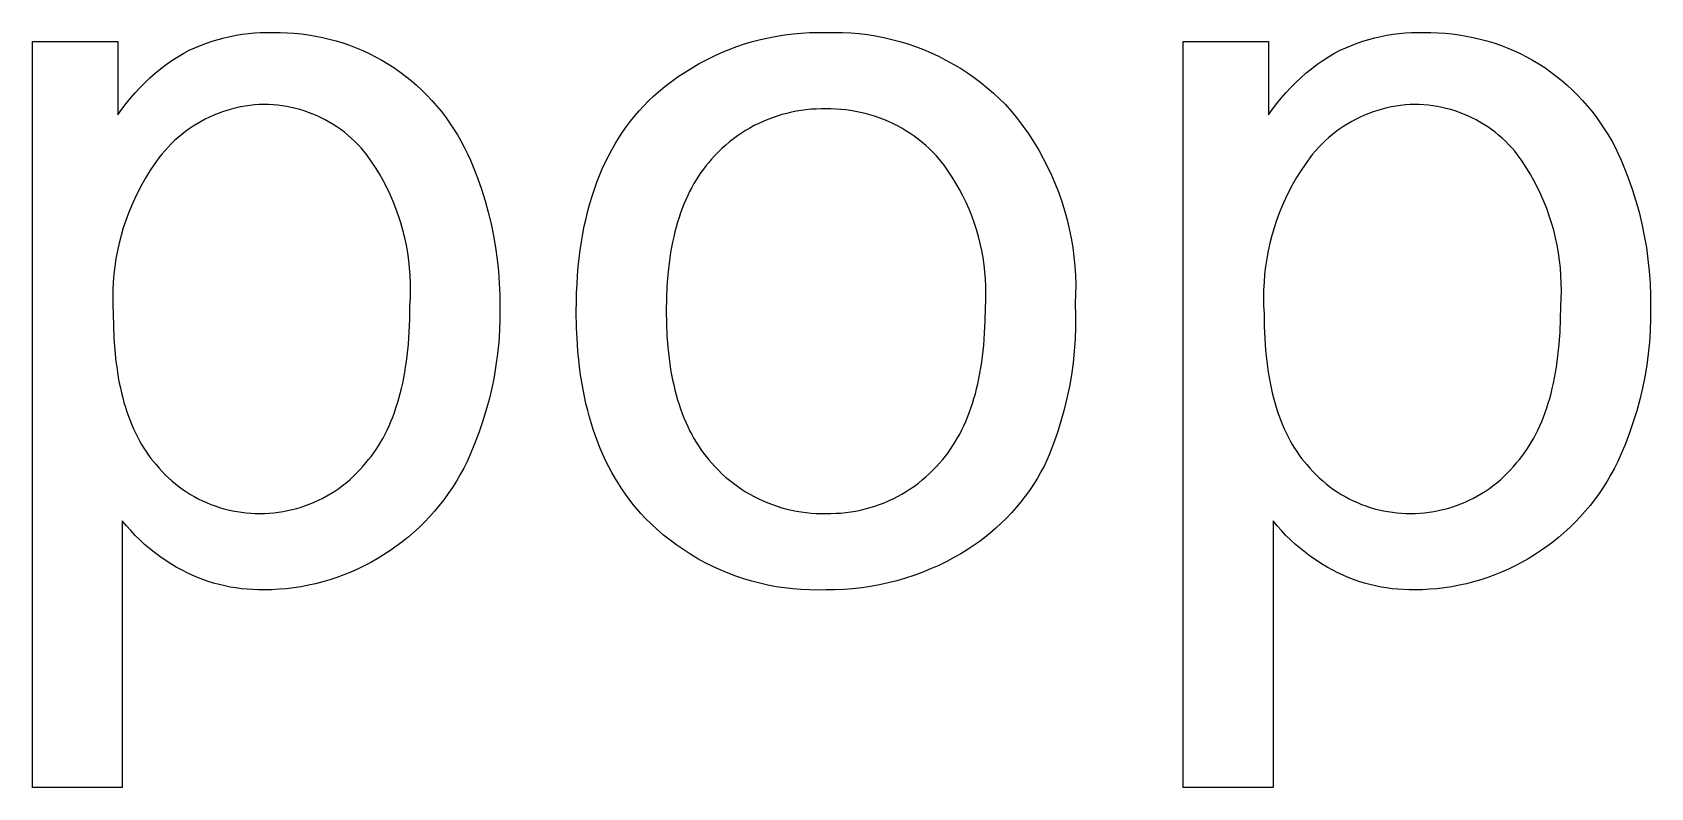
# Model space of a CAD drawing. Header units: millimetres. Extents: x -582 to 3448, y -204 to 2611.
# Drawn here: x 2429 to 2487.6, y -34.3 to -6.9 of the extents above; entities that cross this region are included whole.
import ezdxf

# ---------------------------------------------------------------- set-up
doc = ezdxf.new("R2010")
doc.units = ezdxf.units.MM
doc.header["$MEASUREMENT"] = 0
doc.layers.add('Domyslna', color=7, linetype='Continuous', true_color=0x000000)

msp = doc.modelspace()

# ---------------------------------------------------------------- linework, layer by layer
at = {"layer": 'Domyslna'}
for p, q in [((2436.404, -7.039), (2436.624, -7.004)), ((2436.624, -7.004), (2436.846, -6.976)), ((2436.846, -6.976), (2437.068, -6.956)), ((2437.068, -6.956), (2437.291, -6.944)), ((2437.291, -6.944), (2437.514, -6.939)), ((2437.514, -6.939), (2437.738, -6.942)), ((2437.738, -6.942), (2437.995, -6.941)), ((2437.995, -6.941), (2438.252, -6.949)), ((2438.252, -6.949), (2438.509, -6.966)), ((2438.509, -6.966), (2438.765, -6.991)), ((2438.765, -6.991), (2439.02, -7.025)), ((2439.02, -7.025), (2439.273, -7.068)), ((2455.967, -7.073), (2456.262, -7.026)), ((2456.262, -7.026), (2456.559, -6.989)), ((2456.559, -6.989), (2456.857, -6.962)), ((2456.857, -6.962), (2457.155, -6.945)), ((2457.155, -6.945), (2457.454, -6.939)), ((2457.454, -6.939), (2457.753, -6.942)), ((2457.753, -6.942), (2458.053, -6.936)), ((2458.053, -6.936), (2458.354, -6.941)), ((2458.354, -6.941), (2458.653, -6.957)), ((2458.653, -6.957), (2458.953, -6.983)), ((2458.953, -6.983), (2459.251, -7.019)), ((2459.251, -7.019), (2459.547, -7.066)), ((2478.051, -7.039), (2478.272, -7.004)), ((2478.272, -7.004), (2478.493, -6.976)), ((2478.493, -6.976), (2478.716, -6.956)), ((2478.716, -6.956), (2478.939, -6.944)), ((2478.939, -6.944), (2479.162, -6.939)), ((2479.162, -6.939), (2479.385, -6.942)), ((2479.385, -6.942), (2479.642, -6.941)), ((2479.642, -6.941), (2479.899, -6.949)), ((2479.899, -6.949), (2480.156, -6.966)), ((2480.156, -6.966), (2480.412, -6.991)), ((2480.412, -6.991), (2480.667, -7.025)), ((2480.667, -7.025), (2480.92, -7.068)), ((2429.029, -34.273), (2429.029, -7.267)), ((2429.029, -7.267), (2432.12, -7.267)), ((2432.12, -7.267), (2432.12, -9.923)), ((2434.509, -7.686), (2434.709, -7.586)), ((2434.709, -7.586), (2434.912, -7.493)), ((2434.912, -7.493), (2435.118, -7.406)), ((2435.118, -7.406), (2435.326, -7.327)), ((2435.326, -7.327), (2435.538, -7.254)), ((2435.538, -7.254), (2435.751, -7.189)), ((2435.751, -7.189), (2435.967, -7.132)), ((2435.967, -7.132), (2436.185, -7.082)), ((2436.185, -7.082), (2436.404, -7.039)), ((2439.273, -7.068), (2439.525, -7.118)), ((2439.525, -7.118), (2439.776, -7.178)), ((2439.776, -7.178), (2440.024, -7.245)), ((2440.024, -7.245), (2440.269, -7.321)), ((2440.269, -7.321), (2440.512, -7.405)), ((2440.512, -7.405), (2440.753, -7.497)), ((2440.753, -7.497), (2440.989, -7.598)), ((2440.989, -7.598), (2441.223, -7.706)), ((2453.966, -7.67), (2454.243, -7.556)), ((2454.243, -7.556), (2454.523, -7.452)), ((2454.523, -7.452), (2454.806, -7.357)), ((2454.806, -7.357), (2455.093, -7.271)), ((2455.093, -7.271), (2455.382, -7.195)), ((2455.382, -7.195), (2455.673, -7.129)), ((2455.673, -7.129), (2455.967, -7.073)), ((2459.547, -7.066), (2459.842, -7.123)), ((2459.842, -7.123), (2460.135, -7.19)), ((2460.135, -7.19), (2460.425, -7.267)), ((2460.425, -7.267), (2460.712, -7.354)), ((2460.712, -7.354), (2460.996, -7.451)), ((2460.996, -7.451), (2461.277, -7.558)), ((2461.277, -7.558), (2461.554, -7.675)), ((2470.676, -34.273), (2470.676, -7.267)), ((2470.676, -7.267), (2473.767, -7.267)), ((2473.767, -7.267), (2473.767, -9.923)), ((2476.157, -7.686), (2476.356, -7.586)), ((2476.356, -7.586), (2476.559, -7.493)), ((2476.559, -7.493), (2476.765, -7.406)), ((2476.765, -7.406), (2476.974, -7.327)), ((2476.974, -7.327), (2477.185, -7.254)), ((2477.185, -7.254), (2477.399, -7.189)), ((2477.399, -7.189), (2477.614, -7.132)), ((2477.614, -7.132), (2477.832, -7.082)), ((2477.832, -7.082), (2478.051, -7.039)), ((2480.92, -7.068), (2481.173, -7.118)), ((2481.173, -7.118), (2481.423, -7.178)), ((2481.423, -7.178), (2481.671, -7.245)), ((2481.671, -7.245), (2481.917, -7.321)), ((2481.917, -7.321), (2482.16, -7.405)), ((2482.16, -7.405), (2482.4, -7.497)), ((2482.4, -7.497), (2482.637, -7.598)), ((2482.637, -7.598), (2482.87, -7.706)), ((2433.671, -8.257), (2433.873, -8.104)), ((2433.873, -8.104), (2434.08, -7.958)), ((2434.08, -7.958), (2434.293, -7.818)), ((2434.293, -7.818), (2434.509, -7.686)), ((2441.223, -7.706), (2441.452, -7.821)), ((2441.452, -7.821), (2441.678, -7.945)), ((2441.678, -7.945), (2441.899, -8.076)), ((2441.899, -8.076), (2442.116, -8.214)), ((2452.903, -8.215), (2453.161, -8.065)), ((2453.161, -8.065), (2453.425, -7.925)), ((2453.425, -7.925), (2453.693, -7.793)), ((2453.693, -7.793), (2453.966, -7.67)), ((2461.554, -7.675), (2461.826, -7.801)), ((2461.826, -7.801), (2462.094, -7.937)), ((2462.094, -7.937), (2462.357, -8.082)), ((2462.357, -8.082), (2462.615, -8.236)), ((2475.318, -8.257), (2475.52, -8.104)), ((2475.52, -8.104), (2475.728, -7.958)), ((2475.728, -7.958), (2475.94, -7.818)), ((2475.94, -7.818), (2476.157, -7.686)), ((2482.87, -7.706), (2483.1, -7.821)), ((2483.1, -7.821), (2483.325, -7.945)), ((2483.325, -7.945), (2483.547, -8.076)), ((2483.547, -8.076), (2483.764, -8.214)), ((2432.918, -8.938), (2433.097, -8.758)), ((2433.097, -8.758), (2433.283, -8.585)), ((2433.283, -8.585), (2433.474, -8.418)), ((2433.474, -8.418), (2433.671, -8.257)), ((2442.116, -8.214), (2442.328, -8.363)), ((2442.328, -8.363), (2442.534, -8.52)), ((2442.534, -8.52), (2442.735, -8.683)), ((2442.735, -8.683), (2442.931, -8.853)), ((2451.921, -8.897), (2452.158, -8.714)), ((2452.158, -8.714), (2452.4, -8.539)), ((2452.4, -8.539), (2452.649, -8.373)), ((2452.649, -8.373), (2452.903, -8.215)), ((2462.615, -8.236), (2462.867, -8.399)), ((2462.867, -8.399), (2463.114, -8.57)), ((2463.114, -8.57), (2463.354, -8.75)), ((2463.354, -8.75), (2463.588, -8.938)), ((2474.565, -8.938), (2474.745, -8.758)), ((2474.745, -8.758), (2474.93, -8.585)), ((2474.93, -8.585), (2475.121, -8.418)), ((2475.121, -8.418), (2475.318, -8.257)), ((2483.764, -8.214), (2483.975, -8.363)), ((2483.975, -8.363), (2484.181, -8.52)), ((2484.181, -8.52), (2484.382, -8.683)), ((2484.382, -8.683), (2484.578, -8.853)), ((2432.419, -9.513), (2432.579, -9.316)), ((2432.579, -9.316), (2432.745, -9.124)), ((2432.745, -9.124), (2432.918, -8.938)), ((2442.931, -8.853), (2443.12, -9.029)), ((2443.12, -9.029), (2443.304, -9.211)), ((2443.304, -9.211), (2443.482, -9.4)), ((2451.33, -9.42), (2451.507, -9.251)), ((2451.507, -9.251), (2451.691, -9.087)), ((2451.691, -9.087), (2451.921, -8.897)), ((2463.588, -8.938), (2463.815, -9.134)), ((2463.815, -9.134), (2464.036, -9.338)), ((2464.036, -9.338), (2464.249, -9.55)), ((2474.066, -9.513), (2474.226, -9.316)), ((2474.226, -9.316), (2474.392, -9.124)), ((2474.392, -9.124), (2474.565, -8.938)), ((2484.578, -8.853), (2484.768, -9.029)), ((2484.768, -9.029), (2484.952, -9.211)), ((2484.952, -9.211), (2485.129, -9.4)), ((2432.12, -9.923), (2432.266, -9.716)), ((2432.266, -9.716), (2432.419, -9.513)), ((2435.595, -9.934), (2435.44, -10.003)), ((2435.752, -9.871), (2435.595, -9.934)), ((2435.912, -9.812), (2435.752, -9.871)), ((2436.073, -9.76), (2435.912, -9.812)), ((2436.236, -9.713), (2436.073, -9.76)), ((2436.401, -9.671), (2436.236, -9.713)), ((2436.567, -9.636), (2436.401, -9.671)), ((2436.734, -9.606), (2436.567, -9.636)), ((2436.902, -9.582), (2436.734, -9.606)), ((2437.071, -9.563), (2436.902, -9.582)), ((2437.24, -9.551), (2437.071, -9.563)), ((2437.41, -9.545), (2437.24, -9.551)), ((2437.575, -9.548), (2437.41, -9.545)), ((2437.74, -9.557), (2437.575, -9.548)), ((2437.904, -9.572), (2437.74, -9.557)), ((2438.068, -9.593), (2437.904, -9.572)), ((2438.231, -9.619), (2438.068, -9.593)), ((2438.393, -9.651), (2438.231, -9.619)), ((2438.553, -9.688), (2438.393, -9.651)), ((2438.713, -9.731), (2438.553, -9.688)), ((2438.87, -9.78), (2438.713, -9.731)), ((2439.026, -9.834), (2438.87, -9.78)), ((2439.18, -9.893), (2439.026, -9.834)), ((2439.332, -9.958), (2439.18, -9.893)), ((2443.482, -9.4), (2443.653, -9.594)), ((2443.653, -9.594), (2443.818, -9.793)), ((2443.818, -9.793), (2443.976, -9.998)), ((2450.833, -9.961), (2450.993, -9.776)), ((2450.993, -9.776), (2451.159, -9.595)), ((2451.159, -9.595), (2451.33, -9.42)), ((2456.156, -9.913), (2455.984, -9.966)), ((2456.329, -9.867), (2456.156, -9.913)), ((2456.504, -9.826), (2456.329, -9.867)), ((2456.681, -9.791), (2456.504, -9.826)), ((2456.858, -9.762), (2456.681, -9.791)), ((2457.036, -9.739), (2456.858, -9.762)), ((2457.215, -9.722), (2457.036, -9.739)), ((2457.394, -9.711), (2457.215, -9.722)), ((2457.573, -9.706), (2457.394, -9.711)), ((2457.753, -9.707), (2457.573, -9.706)), ((2457.932, -9.707), (2457.753, -9.707)), ((2458.11, -9.713), (2457.932, -9.707)), ((2458.289, -9.724), (2458.11, -9.713)), ((2458.466, -9.742), (2458.289, -9.724)), ((2458.644, -9.766), (2458.466, -9.742)), ((2458.82, -9.795), (2458.644, -9.766)), ((2458.995, -9.831), (2458.82, -9.795)), ((2459.169, -9.872), (2458.995, -9.831)), ((2459.341, -9.919), (2459.169, -9.872)), ((2459.512, -9.972), (2459.341, -9.919)), ((2464.249, -9.55), (2464.472, -9.807)), ((2464.472, -9.807), (2464.686, -10.072)), ((2473.767, -9.923), (2473.913, -9.716)), ((2473.913, -9.716), (2474.066, -9.513)), ((2477.242, -9.934), (2477.087, -10.003)), ((2477.4, -9.871), (2477.242, -9.934)), ((2477.559, -9.812), (2477.4, -9.871)), ((2477.721, -9.76), (2477.559, -9.812)), ((2477.884, -9.713), (2477.721, -9.76)), ((2478.048, -9.671), (2477.884, -9.713)), ((2478.214, -9.636), (2478.048, -9.671)), ((2478.381, -9.606), (2478.214, -9.636)), ((2478.549, -9.582), (2478.381, -9.606)), ((2478.718, -9.563), (2478.549, -9.582)), ((2478.888, -9.551), (2478.718, -9.563)), ((2479.057, -9.545), (2478.888, -9.551)), ((2479.222, -9.548), (2479.057, -9.545)), ((2479.387, -9.557), (2479.222, -9.548)), ((2479.551, -9.572), (2479.387, -9.557)), ((2479.715, -9.593), (2479.551, -9.572)), ((2479.878, -9.619), (2479.715, -9.593)), ((2480.04, -9.651), (2479.878, -9.619)), ((2480.201, -9.688), (2480.04, -9.651)), ((2480.36, -9.731), (2480.201, -9.688)), ((2480.518, -9.78), (2480.36, -9.731)), ((2480.674, -9.834), (2480.518, -9.78)), ((2480.828, -9.893), (2480.674, -9.834)), ((2480.979, -9.958), (2480.828, -9.893)), ((2485.129, -9.4), (2485.301, -9.594)), ((2485.301, -9.594), (2485.466, -9.793)), ((2485.466, -9.793), (2485.624, -9.998)), ((2434.568, -10.527), (2434.435, -10.632)), ((2434.706, -10.427), (2434.568, -10.527)), ((2434.847, -10.333), (2434.706, -10.427)), ((2434.991, -10.243), (2434.847, -10.333)), ((2435.138, -10.158), (2434.991, -10.243)), ((2435.287, -10.078), (2435.138, -10.158)), ((2435.44, -10.003), (2435.287, -10.078)), ((2439.482, -10.028), (2439.332, -9.958)), ((2439.629, -10.103), (2439.482, -10.028)), ((2439.773, -10.183), (2439.629, -10.103)), ((2439.914, -10.268), (2439.773, -10.183)), ((2440.053, -10.358), (2439.914, -10.268)), ((2440.188, -10.452), (2440.053, -10.358)), ((2440.32, -10.552), (2440.188, -10.452)), ((2443.976, -9.998), (2444.128, -10.209)), ((2444.128, -10.209), (2444.272, -10.424)), ((2444.272, -10.424), (2444.409, -10.643)), ((2450.388, -10.551), (2450.531, -10.349)), ((2450.531, -10.349), (2450.679, -10.152)), ((2450.679, -10.152), (2450.833, -9.961)), ((2454.844, -10.489), (2454.693, -10.585)), ((2454.999, -10.398), (2454.844, -10.489)), ((2455.157, -10.313), (2454.999, -10.398)), ((2455.318, -10.232), (2455.157, -10.313)), ((2455.481, -10.157), (2455.318, -10.232)), ((2455.646, -10.088), (2455.481, -10.157)), ((2455.814, -10.024), (2455.646, -10.088)), ((2455.984, -9.966), (2455.814, -10.024)), ((2459.68, -10.031), (2459.512, -9.972)), ((2459.847, -10.095), (2459.68, -10.031)), ((2460.012, -10.165), (2459.847, -10.095)), ((2460.174, -10.24), (2460.012, -10.165)), ((2460.333, -10.321), (2460.174, -10.24)), ((2460.49, -10.407), (2460.333, -10.321)), ((2460.643, -10.498), (2460.49, -10.407)), ((2460.794, -10.595), (2460.643, -10.498)), ((2464.686, -10.072), (2464.891, -10.344)), ((2464.891, -10.344), (2465.087, -10.623)), ((2476.216, -10.527), (2476.082, -10.632)), ((2476.353, -10.427), (2476.216, -10.527)), ((2476.494, -10.333), (2476.353, -10.427)), ((2476.638, -10.243), (2476.494, -10.333)), ((2476.785, -10.158), (2476.638, -10.243)), ((2476.935, -10.078), (2476.785, -10.158)), ((2477.087, -10.003), (2476.935, -10.078)), ((2481.129, -10.028), (2480.979, -9.958)), ((2481.276, -10.103), (2481.129, -10.028)), ((2481.42, -10.183), (2481.276, -10.103)), ((2481.562, -10.268), (2481.42, -10.183)), ((2481.7, -10.358), (2481.562, -10.268)), ((2481.835, -10.452), (2481.7, -10.358)), ((2481.967, -10.552), (2481.835, -10.452)), ((2485.624, -9.998), (2485.775, -10.209)), ((2485.775, -10.209), (2485.919, -10.424)), ((2485.919, -10.424), (2486.056, -10.643)), ((2433.938, -11.094), (2433.824, -11.22)), ((2434.056, -10.972), (2433.938, -11.094)), ((2434.178, -10.854), (2434.056, -10.972)), ((2434.304, -10.741), (2434.178, -10.854)), ((2434.435, -10.632), (2434.304, -10.741)), ((2440.448, -10.656), (2440.32, -10.552)), ((2440.572, -10.764), (2440.448, -10.656)), ((2440.693, -10.876), (2440.572, -10.764)), ((2440.81, -10.993), (2440.693, -10.876)), ((2440.923, -11.113), (2440.81, -10.993)), ((2441.031, -11.238), (2440.923, -11.113)), ((2444.409, -10.643), (2444.539, -10.867)), ((2444.539, -10.867), (2444.661, -11.096)), ((2444.661, -11.096), (2444.775, -11.328)), ((2449.996, -11.189), (2450.121, -10.971)), ((2450.121, -10.971), (2450.252, -10.758)), ((2450.252, -10.758), (2450.388, -10.551)), ((2454.121, -11.019), (2453.987, -11.14)), ((2454.258, -10.904), (2454.121, -11.019)), ((2454.399, -10.793), (2454.258, -10.904)), ((2454.544, -10.687), (2454.399, -10.793)), ((2454.693, -10.585), (2454.544, -10.687)), ((2460.941, -10.696), (2460.794, -10.595)), ((2461.085, -10.802), (2460.941, -10.696)), ((2461.225, -10.913), (2461.085, -10.802)), ((2461.361, -11.029), (2461.225, -10.913)), ((2461.493, -11.149), (2461.361, -11.029)), ((2465.087, -10.623), (2465.273, -10.909)), ((2465.273, -10.909), (2465.449, -11.201)), ((2475.585, -11.094), (2475.471, -11.22)), ((2475.703, -10.972), (2475.585, -11.094)), ((2475.825, -10.854), (2475.703, -10.972)), ((2475.952, -10.741), (2475.825, -10.854)), ((2476.082, -10.632), (2475.952, -10.741)), ((2482.095, -10.656), (2481.967, -10.552)), ((2482.22, -10.764), (2482.095, -10.656)), ((2482.34, -10.876), (2482.22, -10.764)), ((2482.457, -10.993), (2482.34, -10.876)), ((2482.57, -11.113), (2482.457, -10.993)), ((2482.678, -11.238), (2482.57, -11.113)), ((2486.056, -10.643), (2486.186, -10.867)), ((2486.186, -10.867), (2486.308, -11.096)), ((2486.308, -11.096), (2486.423, -11.328)), ((2433.61, -11.483), (2433.443, -11.715)), ((2433.714, -11.349), (2433.61, -11.483)), ((2433.824, -11.22), (2433.714, -11.349)), ((2441.135, -11.366), (2441.031, -11.238)), ((2441.294, -11.593), (2441.135, -11.366)), ((2441.446, -11.824), (2441.294, -11.593)), ((2444.775, -11.328), (2444.882, -11.564)), ((2444.882, -11.564), (2444.981, -11.803)), ((2449.656, -11.877), (2449.763, -11.642)), ((2449.763, -11.642), (2449.877, -11.413)), ((2449.877, -11.413), (2449.996, -11.189)), ((2453.511, -11.642), (2453.413, -11.761)), ((2453.612, -11.526), (2453.511, -11.642)), ((2453.733, -11.393), (2453.612, -11.526)), ((2453.858, -11.264), (2453.733, -11.393)), ((2453.987, -11.14), (2453.858, -11.264)), ((2461.621, -11.273), (2461.493, -11.149)), ((2461.745, -11.402), (2461.621, -11.273)), ((2461.865, -11.535), (2461.745, -11.402)), ((2462.023, -11.743), (2461.865, -11.535)), ((2465.449, -11.201), (2465.615, -11.498)), ((2465.615, -11.498), (2465.77, -11.801)), ((2475.257, -11.483), (2475.09, -11.715)), ((2475.362, -11.349), (2475.257, -11.483)), ((2475.471, -11.22), (2475.362, -11.349)), ((2482.782, -11.366), (2482.678, -11.238)), ((2482.942, -11.593), (2482.782, -11.366)), ((2483.093, -11.824), (2482.942, -11.593)), ((2486.423, -11.328), (2486.529, -11.564)), ((2486.529, -11.564), (2486.628, -11.803)), ((2433.134, -12.195), (2432.992, -12.442)), ((2433.285, -11.952), (2433.134, -12.195)), ((2433.443, -11.715), (2433.285, -11.952)), ((2441.59, -12.061), (2441.446, -11.824)), ((2441.726, -12.303), (2441.59, -12.061)), ((2444.981, -11.803), (2445.138, -12.207)), ((2445.138, -12.207), (2445.282, -12.617)), ((2449.458, -12.362), (2449.554, -12.117)), ((2449.554, -12.117), (2449.656, -11.877)), ((2453.053, -12.273), (2452.971, -12.411)), ((2453.138, -12.14), (2453.053, -12.273)), ((2453.227, -12.01), (2453.138, -12.14)), ((2453.318, -11.883), (2453.227, -12.01)), ((2453.413, -11.761), (2453.318, -11.883)), ((2462.175, -11.956), (2462.023, -11.743)), ((2462.319, -12.174), (2462.175, -11.956)), ((2462.456, -12.397), (2462.319, -12.174)), ((2465.77, -11.801), (2465.915, -12.11)), ((2465.915, -12.11), (2466.05, -12.423)), ((2474.781, -12.195), (2474.639, -12.442)), ((2474.932, -11.952), (2474.781, -12.195)), ((2475.09, -11.715), (2474.932, -11.952)), ((2483.237, -12.061), (2483.093, -11.824)), ((2483.373, -12.303), (2483.237, -12.061)), ((2486.628, -11.803), (2486.786, -12.207)), ((2486.786, -12.207), (2486.929, -12.617)), ((2432.858, -12.695), (2432.733, -12.951)), ((2432.992, -12.442), (2432.858, -12.695)), ((2441.853, -12.549), (2441.726, -12.303)), ((2441.973, -12.799), (2441.853, -12.549)), ((2442.084, -13.053), (2441.973, -12.799)), ((2445.282, -12.617), (2445.412, -13.031)), ((2449.205, -13.131), (2449.284, -12.87)), ((2449.284, -12.87), (2449.368, -12.613)), ((2449.368, -12.613), (2449.458, -12.362)), ((2452.745, -12.844), (2452.676, -12.996)), ((2452.817, -12.696), (2452.745, -12.844)), ((2452.893, -12.551), (2452.817, -12.696)), ((2452.971, -12.411), (2452.893, -12.551)), ((2462.586, -12.624), (2462.456, -12.397)), ((2462.707, -12.856), (2462.586, -12.624)), ((2462.821, -13.092), (2462.707, -12.856)), ((2466.05, -12.423), (2466.173, -12.74)), ((2466.173, -12.74), (2466.286, -13.062)), ((2474.505, -12.695), (2474.38, -12.951)), ((2474.639, -12.442), (2474.505, -12.695)), ((2483.501, -12.549), (2483.373, -12.303)), ((2483.62, -12.799), (2483.501, -12.549)), ((2483.731, -13.053), (2483.62, -12.799)), ((2486.929, -12.617), (2487.059, -13.031)), ((2432.616, -13.212), (2432.509, -13.476)), ((2432.733, -12.951), (2432.616, -13.212)), ((2442.186, -13.31), (2442.084, -13.053)), ((2442.279, -13.571), (2442.186, -13.31)), ((2445.412, -13.031), (2445.528, -13.449)), ((2445.528, -13.449), (2445.63, -13.87)), ((2449.066, -13.671), (2449.132, -13.398)), ((2449.132, -13.398), (2449.205, -13.131)), ((2452.547, -13.31), (2452.488, -13.472)), ((2452.61, -13.151), (2452.547, -13.31)), ((2452.676, -12.996), (2452.61, -13.151)), ((2462.927, -13.331), (2462.821, -13.092)), ((2463.025, -13.574), (2462.927, -13.331)), ((2466.286, -13.062), (2466.387, -13.387)), ((2466.387, -13.387), (2466.477, -13.716)), ((2474.264, -13.212), (2474.156, -13.476)), ((2474.38, -12.951), (2474.264, -13.212)), ((2483.833, -13.31), (2483.731, -13.053)), ((2483.927, -13.571), (2483.833, -13.31)), ((2487.059, -13.031), (2487.175, -13.449)), ((2487.175, -13.449), (2487.278, -13.87)), ((2432.321, -14.015), (2432.24, -14.289)), ((2432.41, -13.744), (2432.321, -14.015)), ((2432.509, -13.476), (2432.41, -13.744)), ((2442.364, -13.835), (2442.279, -13.571)), ((2442.44, -14.101), (2442.364, -13.835)), ((2445.63, -13.87), (2445.719, -14.295)), ((2448.949, -14.233), (2449.005, -13.949)), ((2449.005, -13.949), (2449.066, -13.671)), ((2452.329, -13.982), (2452.282, -14.159)), ((2452.379, -13.808), (2452.329, -13.982)), ((2452.432, -13.639), (2452.379, -13.808)), ((2452.488, -13.472), (2452.432, -13.639)), ((2463.114, -13.819), (2463.025, -13.574)), ((2463.195, -14.068), (2463.114, -13.819)), ((2466.477, -13.716), (2466.556, -14.047)), ((2466.556, -14.047), (2466.624, -14.381)), ((2473.968, -14.015), (2473.887, -14.289)), ((2474.057, -13.744), (2473.968, -14.015)), ((2474.156, -13.476), (2474.057, -13.744)), ((2484.011, -13.835), (2483.927, -13.571)), ((2484.087, -14.101), (2484.011, -13.835)), ((2487.278, -13.87), (2487.366, -14.295)), ((2432.169, -14.566), (2432.107, -14.845)), ((2432.24, -14.289), (2432.169, -14.566)), ((2442.507, -14.37), (2442.44, -14.101)), ((2442.564, -14.641), (2442.507, -14.37)), ((2442.613, -14.914), (2442.564, -14.641)), ((2445.719, -14.295), (2445.793, -14.722)), ((2448.856, -14.816), (2448.9, -14.521)), ((2448.9, -14.521), (2448.949, -14.233)), ((2452.199, -14.524), (2452.162, -14.712)), ((2452.239, -14.34), (2452.199, -14.524)), ((2452.282, -14.159), (2452.239, -14.34)), ((2463.268, -14.319), (2463.195, -14.068)), ((2463.332, -14.573), (2463.268, -14.319)), ((2463.388, -14.829), (2463.332, -14.573)), ((2466.624, -14.381), (2466.68, -14.717)), ((2473.816, -14.566), (2473.755, -14.845)), ((2473.887, -14.289), (2473.816, -14.566)), ((2484.154, -14.37), (2484.087, -14.101)), ((2484.212, -14.641), (2484.154, -14.37)), ((2484.26, -14.914), (2484.212, -14.641)), ((2487.366, -14.295), (2487.44, -14.722)), ((2432.055, -15.125), (2432.012, -15.408)), ((2432.107, -14.845), (2432.055, -15.125)), ((2442.653, -15.188), (2442.613, -14.914)), ((2442.683, -15.464), (2442.653, -15.188)), ((2445.793, -14.722), (2445.853, -15.152)), ((2445.853, -15.152), (2445.898, -15.583)), ((2448.787, -15.421), (2448.819, -15.116)), ((2448.819, -15.116), (2448.856, -14.816)), ((2452.098, -15.099), (2452.07, -15.297)), ((2452.128, -14.903), (2452.098, -15.099)), ((2452.162, -14.712), (2452.128, -14.903)), ((2463.435, -15.086), (2463.388, -14.829)), ((2463.473, -15.345), (2463.435, -15.086)), ((2466.68, -14.717), (2466.724, -15.055)), ((2466.724, -15.055), (2466.757, -15.394)), ((2473.702, -15.125), (2473.66, -15.408)), ((2473.755, -14.845), (2473.702, -15.125)), ((2484.3, -15.188), (2484.26, -14.914)), ((2484.33, -15.464), (2484.3, -15.188)), ((2487.44, -14.722), (2487.5, -15.152)), ((2487.5, -15.152), (2487.545, -15.583)), ((2431.979, -15.691), (2431.956, -15.976)), ((2432.012, -15.408), (2431.979, -15.691)), ((2442.704, -15.74), (2442.683, -15.464)), ((2442.715, -16.017), (2442.704, -15.74)), ((2445.898, -15.583), (2445.929, -16.016)), ((2448.74, -16.047), (2448.76, -15.731)), ((2448.76, -15.731), (2448.787, -15.421)), ((2452.025, -15.706), (2451.993, -16.129)), ((2452.046, -15.5), (2452.025, -15.706)), ((2452.07, -15.297), (2452.046, -15.5)), ((2463.502, -15.605), (2463.473, -15.345)), ((2463.523, -15.866), (2463.502, -15.605)), ((2466.757, -15.394), (2466.778, -15.734)), ((2466.778, -15.734), (2466.788, -16.075)), ((2473.627, -15.691), (2473.603, -15.976)), ((2473.66, -15.408), (2473.627, -15.691)), ((2484.351, -15.74), (2484.33, -15.464)), ((2484.363, -16.017), (2484.351, -15.74)), ((2487.545, -15.583), (2487.576, -16.016)), ((2431.942, -16.261), (2431.937, -16.546)), ((2431.956, -15.976), (2431.942, -16.261)), ((2442.711, -16.571), (2442.718, -16.294)), ((2442.718, -16.294), (2442.715, -16.017)), ((2445.929, -16.016), (2445.946, -16.449)), ((2448.717, -16.696), (2448.726, -16.369)), ((2448.726, -16.369), (2448.74, -16.047)), ((2451.993, -16.129), (2451.974, -16.566)), ((2463.535, -16.127), (2463.523, -15.866)), ((2463.533, -16.65), (2463.538, -16.388)), ((2463.538, -16.388), (2463.535, -16.127)), ((2466.788, -16.075), (2466.786, -16.416)), ((2473.589, -16.261), (2473.585, -16.546)), ((2473.603, -15.976), (2473.589, -16.261)), ((2484.358, -16.571), (2484.365, -16.294)), ((2484.365, -16.294), (2484.363, -16.017)), ((2487.576, -16.016), (2487.593, -16.449)), ((2431.937, -16.546), (2431.942, -16.832)), ((2431.942, -16.832), (2431.957, -17.117)), ((2442.688, -17.32), (2442.695, -16.848)), ((2442.695, -16.848), (2442.711, -16.571)), ((2445.946, -16.449), (2445.948, -16.883)), ((2445.948, -16.883), (2445.948, -17.305)), ((2448.714, -17.028), (2448.717, -16.696)), ((2451.974, -16.566), (2451.968, -17.018)), ((2463.512, -17.374), (2463.518, -16.911)), ((2463.518, -16.911), (2463.533, -16.65)), ((2466.786, -16.416), (2466.772, -16.756)), ((2466.772, -16.756), (2466.785, -17.186)), ((2473.585, -16.546), (2473.59, -16.832)), ((2473.59, -16.832), (2473.605, -17.117)), ((2484.336, -17.32), (2484.342, -16.848)), ((2484.342, -16.848), (2484.358, -16.571)), ((2487.593, -16.449), (2487.596, -16.883)), ((2487.596, -16.883), (2487.595, -17.305)), ((2431.957, -17.117), (2431.963, -17.572)), ((2442.67, -17.776), (2442.688, -17.32)), ((2445.948, -17.305), (2445.934, -17.726)), ((2448.724, -17.63), (2448.714, -17.028)), ((2451.968, -17.018), (2451.974, -17.47)), ((2451.974, -17.47), (2451.993, -17.908)), ((2463.493, -17.822), (2463.512, -17.374)), ((2466.785, -17.186), (2466.784, -17.616)), ((2473.605, -17.117), (2473.611, -17.572)), ((2484.317, -17.776), (2484.336, -17.32)), ((2487.595, -17.305), (2487.581, -17.726)), ((2431.963, -17.572), (2431.982, -18.012)), ((2431.982, -18.012), (2432.012, -18.436)), ((2442.638, -18.217), (2442.67, -17.776)), ((2445.905, -18.147), (2445.863, -18.567)), ((2445.934, -17.726), (2445.905, -18.147)), ((2448.753, -18.214), (2448.724, -17.63)), ((2451.993, -17.908), (2452.025, -18.331)), ((2463.46, -18.255), (2463.493, -17.822)), ((2466.768, -18.046), (2466.738, -18.475)), ((2466.784, -17.616), (2466.768, -18.046)), ((2473.611, -17.572), (2473.629, -18.012)), ((2473.629, -18.012), (2473.659, -18.436)), ((2484.286, -18.217), (2484.317, -17.776)), ((2487.553, -18.147), (2487.51, -18.567)), ((2487.581, -17.726), (2487.553, -18.147)), ((2432.012, -18.436), (2432.054, -18.846)), ((2442.568, -18.849), (2442.595, -18.642)), ((2442.595, -18.642), (2442.638, -18.217)), ((2445.863, -18.567), (2445.807, -18.985)), ((2448.775, -18.5), (2448.753, -18.214)), ((2448.802, -18.781), (2448.775, -18.5)), ((2452.025, -18.331), (2452.07, -18.74)), ((2452.07, -18.74), (2452.098, -18.939)), ((2463.388, -18.876), (2463.415, -18.673)), ((2463.415, -18.673), (2463.46, -18.255)), ((2466.738, -18.475), (2466.693, -18.903)), ((2473.659, -18.436), (2473.702, -18.846)), ((2484.216, -18.849), (2484.242, -18.642)), ((2484.242, -18.642), (2484.286, -18.217)), ((2487.51, -18.567), (2487.454, -18.985)), ((2432.054, -18.846), (2432.08, -19.045)), ((2432.08, -19.045), (2432.109, -19.24)), ((2432.109, -19.24), (2432.14, -19.432)), ((2442.47, -19.446), (2442.506, -19.251)), ((2442.506, -19.251), (2442.539, -19.052)), ((2442.539, -19.052), (2442.568, -18.849)), ((2445.807, -18.985), (2445.737, -19.401)), ((2448.833, -19.057), (2448.802, -18.781)), ((2448.87, -19.329), (2448.833, -19.057)), ((2452.098, -18.939), (2452.128, -19.135)), ((2452.128, -19.135), (2452.162, -19.327)), ((2452.162, -19.327), (2452.199, -19.515)), ((2463.287, -19.464), (2463.324, -19.272)), ((2463.324, -19.272), (2463.358, -19.076)), ((2463.358, -19.076), (2463.388, -18.876)), ((2466.693, -18.903), (2466.634, -19.329)), ((2473.702, -18.846), (2473.727, -19.045)), ((2473.727, -19.045), (2473.756, -19.24)), ((2473.756, -19.24), (2473.788, -19.432)), ((2484.117, -19.446), (2484.153, -19.251)), ((2484.153, -19.251), (2484.186, -19.052)), ((2484.186, -19.052), (2484.216, -18.849)), ((2487.454, -18.985), (2487.385, -19.401)), ((2432.14, -19.432), (2432.175, -19.619)), ((2432.175, -19.619), (2432.213, -19.803)), ((2432.213, -19.803), (2432.254, -19.984)), ((2442.344, -20.007), (2442.389, -19.824)), ((2442.389, -19.824), (2442.431, -19.637)), ((2442.431, -19.637), (2442.47, -19.446)), ((2445.654, -19.814), (2445.557, -20.225)), ((2445.737, -19.401), (2445.654, -19.814)), ((2448.911, -19.597), (2448.87, -19.329)), ((2448.958, -19.86), (2448.911, -19.597)), ((2449.009, -20.118), (2448.958, -19.86)), ((2452.199, -19.515), (2452.239, -19.699)), ((2452.239, -19.699), (2452.282, -19.88)), ((2452.282, -19.88), (2452.329, -20.058)), ((2463.157, -20.017), (2463.203, -19.836)), ((2463.203, -19.836), (2463.247, -19.652)), ((2463.247, -19.652), (2463.287, -19.464)), ((2466.56, -19.752), (2466.473, -20.173)), ((2466.634, -19.329), (2466.56, -19.752)), ((2473.788, -19.432), (2473.823, -19.619)), ((2473.823, -19.619), (2473.86, -19.803)), ((2473.86, -19.803), (2473.901, -19.984)), ((2483.991, -20.007), (2484.036, -19.824)), ((2484.036, -19.824), (2484.078, -19.637)), ((2484.078, -19.637), (2484.117, -19.446)), ((2487.301, -19.814), (2487.204, -20.225)), ((2487.385, -19.401), (2487.301, -19.814)), ((2432.254, -19.984), (2432.298, -20.16)), ((2432.298, -20.16), (2432.345, -20.333)), ((2432.345, -20.333), (2432.395, -20.502)), ((2442.189, -20.532), (2442.244, -20.361)), ((2442.244, -20.361), (2442.295, -20.186)), ((2442.295, -20.186), (2442.344, -20.007)), ((2445.557, -20.225), (2445.446, -20.632)), ((2449.065, -20.372), (2449.009, -20.118)), ((2449.126, -20.622), (2449.065, -20.372)), ((2452.329, -20.058), (2452.379, -20.232)), ((2452.379, -20.232), (2452.432, -20.402)), ((2452.432, -20.402), (2452.488, -20.568)), ((2462.998, -20.536), (2463.054, -20.367)), ((2463.054, -20.367), (2463.107, -20.194)), ((2463.107, -20.194), (2463.157, -20.017)), ((2466.473, -20.173), (2466.371, -20.591)), ((2473.901, -19.984), (2473.945, -20.16)), ((2473.945, -20.16), (2473.992, -20.333)), ((2473.992, -20.333), (2474.042, -20.502)), ((2483.837, -20.532), (2483.891, -20.361)), ((2483.891, -20.361), (2483.943, -20.186)), ((2483.943, -20.186), (2483.991, -20.007)), ((2487.204, -20.225), (2487.093, -20.632)), ((2432.395, -20.502), (2432.448, -20.667)), ((2432.448, -20.667), (2432.504, -20.828)), ((2432.504, -20.828), (2432.563, -20.986)), ((2432.563, -20.986), (2432.625, -21.139)), ((2441.94, -21.179), (2442.007, -21.023)), ((2442.007, -21.023), (2442.071, -20.863)), ((2442.071, -20.863), (2442.132, -20.7)), ((2442.132, -20.7), (2442.189, -20.532)), ((2445.322, -21.035), (2445.184, -21.433)), ((2445.446, -20.632), (2445.322, -21.035)), ((2449.191, -20.867), (2449.126, -20.622)), ((2449.262, -21.108), (2449.191, -20.867)), ((2452.488, -20.568), (2452.547, -20.731)), ((2452.547, -20.731), (2452.61, -20.891)), ((2452.61, -20.891), (2452.676, -21.046)), ((2452.676, -21.046), (2452.745, -21.199)), ((2462.741, -21.176), (2462.81, -21.022)), ((2462.81, -21.022), (2462.876, -20.864)), ((2462.876, -20.864), (2462.938, -20.702)), ((2462.938, -20.702), (2462.998, -20.536)), ((2466.256, -21.006), (2466.126, -21.416)), ((2466.371, -20.591), (2466.256, -21.006)), ((2474.042, -20.502), (2474.095, -20.667)), ((2474.095, -20.667), (2474.151, -20.828)), ((2474.151, -20.828), (2474.21, -20.986)), ((2474.21, -20.986), (2474.272, -21.139)), ((2483.587, -21.179), (2483.654, -21.023)), ((2483.654, -21.023), (2483.718, -20.863)), ((2483.718, -20.863), (2483.779, -20.7)), ((2483.779, -20.7), (2483.837, -20.532)), ((2486.969, -21.035), (2486.832, -21.433)), ((2487.093, -20.632), (2486.969, -21.035)), ((2432.625, -21.139), (2432.69, -21.289)), ((2432.69, -21.289), (2432.758, -21.436)), ((2432.758, -21.436), (2432.829, -21.578)), ((2432.829, -21.578), (2432.903, -21.717)), ((2441.641, -21.762), (2441.72, -21.622)), ((2441.72, -21.622), (2441.797, -21.478)), ((2441.797, -21.478), (2441.87, -21.33)), ((2441.87, -21.33), (2441.94, -21.179)), ((2445.184, -21.433), (2445.034, -21.827)), ((2449.338, -21.344), (2449.262, -21.108)), ((2449.418, -21.576), (2449.338, -21.344)), ((2449.503, -21.803), (2449.418, -21.576)), ((2452.745, -21.199), (2452.817, -21.347)), ((2452.817, -21.347), (2452.893, -21.492)), ((2452.893, -21.492), (2452.971, -21.633)), ((2452.971, -21.633), (2453.053, -21.771)), ((2462.432, -21.756), (2462.514, -21.617)), ((2462.514, -21.617), (2462.593, -21.474)), ((2462.593, -21.474), (2462.669, -21.327)), ((2462.669, -21.327), (2462.741, -21.176)), ((2466.126, -21.416), (2465.983, -21.821)), ((2474.272, -21.139), (2474.337, -21.289)), ((2474.337, -21.289), (2474.405, -21.436)), ((2474.405, -21.436), (2474.476, -21.578)), ((2474.476, -21.578), (2474.55, -21.717)), ((2483.288, -21.762), (2483.368, -21.622)), ((2483.368, -21.622), (2483.444, -21.478)), ((2483.444, -21.478), (2483.517, -21.33)), ((2483.517, -21.33), (2483.587, -21.179)), ((2486.832, -21.433), (2486.681, -21.827)), ((2432.903, -21.717), (2432.98, -21.852)), ((2432.98, -21.852), (2433.06, -21.983)), ((2433.06, -21.983), (2433.144, -22.11)), ((2433.144, -22.11), (2433.23, -22.234)), ((2433.23, -22.234), (2433.319, -22.354)), ((2441.292, -22.282), (2441.384, -22.158)), ((2441.384, -22.158), (2441.472, -22.03)), ((2441.472, -22.03), (2441.558, -21.898)), ((2441.558, -21.898), (2441.641, -21.762)), ((2444.87, -22.216), (2444.759, -22.463)), ((2445.034, -21.827), (2444.87, -22.216)), ((2449.593, -22.026), (2449.503, -21.803)), ((2449.688, -22.244), (2449.593, -22.026)), ((2449.788, -22.458), (2449.688, -22.244)), ((2453.053, -21.771), (2453.138, -21.905)), ((2453.138, -21.905), (2453.227, -22.035)), ((2453.227, -22.035), (2453.318, -22.162)), ((2453.318, -22.162), (2453.413, -22.286)), ((2462.073, -22.275), (2462.167, -22.151)), ((2462.167, -22.151), (2462.259, -22.023)), ((2462.259, -22.023), (2462.347, -21.891)), ((2462.347, -21.891), (2462.432, -21.756)), ((2465.826, -22.222), (2465.656, -22.617)), ((2465.983, -21.821), (2465.826, -22.222)), ((2474.55, -21.717), (2474.627, -21.852)), ((2474.627, -21.852), (2474.708, -21.983)), ((2474.708, -21.983), (2474.791, -22.11)), ((2474.791, -22.11), (2474.877, -22.234)), ((2474.877, -22.234), (2474.966, -22.354)), ((2482.939, -22.282), (2483.031, -22.158)), ((2483.031, -22.158), (2483.12, -22.03)), ((2483.12, -22.03), (2483.205, -21.898)), ((2483.205, -21.898), (2483.288, -21.762)), ((2486.518, -22.216), (2486.406, -22.463)), ((2486.681, -21.827), (2486.518, -22.216)), ((2433.319, -22.354), (2433.411, -22.47)), ((2433.411, -22.47), (2433.507, -22.582)), ((2433.507, -22.582), (2433.613, -22.708)), ((2433.613, -22.708), (2433.724, -22.83)), ((2433.724, -22.83), (2433.839, -22.949)), ((2440.76, -22.896), (2440.877, -22.774)), ((2440.877, -22.774), (2440.99, -22.648)), ((2440.99, -22.648), (2441.098, -22.519)), ((2441.098, -22.519), (2441.196, -22.402)), ((2441.196, -22.402), (2441.292, -22.282)), ((2444.639, -22.705), (2444.511, -22.944)), ((2444.759, -22.463), (2444.639, -22.705)), ((2449.893, -22.667), (2449.788, -22.458)), ((2450.003, -22.872), (2449.893, -22.667)), ((2453.413, -22.286), (2453.511, -22.405)), ((2453.511, -22.405), (2453.612, -22.521)), ((2453.612, -22.521), (2453.733, -22.655)), ((2453.733, -22.655), (2453.857, -22.784)), ((2453.857, -22.784), (2453.987, -22.909)), ((2461.502, -22.901), (2461.63, -22.776)), ((2461.63, -22.776), (2461.754, -22.646)), ((2461.754, -22.646), (2461.874, -22.512)), ((2461.874, -22.512), (2461.975, -22.396)), ((2461.975, -22.396), (2462.073, -22.275)), ((2465.656, -22.617), (2465.532, -22.847)), ((2474.966, -22.354), (2475.059, -22.47)), ((2475.059, -22.47), (2475.154, -22.582)), ((2475.154, -22.582), (2475.261, -22.708)), ((2475.261, -22.708), (2475.371, -22.83)), ((2475.371, -22.83), (2475.486, -22.949)), ((2482.407, -22.896), (2482.524, -22.774)), ((2482.524, -22.774), (2482.637, -22.648)), ((2482.637, -22.648), (2482.746, -22.519)), ((2482.746, -22.519), (2482.844, -22.402)), ((2482.844, -22.402), (2482.939, -22.282)), ((2486.286, -22.705), (2486.158, -22.944)), ((2486.406, -22.463), (2486.286, -22.705)), ((2433.839, -22.949), (2433.958, -23.063)), ((2433.958, -23.063), (2434.081, -23.173)), ((2434.081, -23.173), (2434.207, -23.279)), ((2434.207, -23.279), (2434.337, -23.38)), ((2434.337, -23.38), (2434.471, -23.477)), ((2440.115, -23.442), (2440.251, -23.342)), ((2440.251, -23.342), (2440.384, -23.237)), ((2440.384, -23.237), (2440.513, -23.128)), ((2440.513, -23.128), (2440.638, -23.014)), ((2440.638, -23.014), (2440.76, -22.896)), ((2444.232, -23.407), (2444.08, -23.632)), ((2444.375, -23.178), (2444.232, -23.407)), ((2444.511, -22.944), (2444.375, -23.178)), ((2450.117, -23.073), (2450.003, -22.872)), ((2450.237, -23.269), (2450.117, -23.073)), ((2450.361, -23.46), (2450.237, -23.269)), ((2453.987, -22.909), (2454.12, -23.03)), ((2454.12, -23.03), (2454.257, -23.146)), ((2454.257, -23.146), (2454.398, -23.257)), ((2454.398, -23.257), (2454.543, -23.364)), ((2454.543, -23.364), (2454.691, -23.466)), ((2460.802, -23.459), (2460.95, -23.357)), ((2460.95, -23.357), (2461.094, -23.25)), ((2461.094, -23.25), (2461.234, -23.138)), ((2461.234, -23.138), (2461.37, -23.022)), ((2461.37, -23.022), (2461.502, -22.901)), ((2465.262, -23.295), (2465.115, -23.513)), ((2465.401, -23.074), (2465.262, -23.295)), ((2465.532, -22.847), (2465.401, -23.074)), ((2475.486, -22.949), (2475.605, -23.063)), ((2475.605, -23.063), (2475.728, -23.173)), ((2475.728, -23.173), (2475.855, -23.279)), ((2475.855, -23.279), (2475.985, -23.38)), ((2475.985, -23.38), (2476.118, -23.477)), ((2481.762, -23.442), (2481.899, -23.342)), ((2481.899, -23.342), (2482.031, -23.237)), ((2482.031, -23.237), (2482.161, -23.128)), ((2482.161, -23.128), (2482.286, -23.014)), ((2482.286, -23.014), (2482.407, -22.896)), ((2485.879, -23.407), (2485.728, -23.632)), ((2486.022, -23.178), (2485.879, -23.407)), ((2486.158, -22.944), (2486.022, -23.178)), ((2434.471, -23.477), (2434.607, -23.569)), ((2434.607, -23.569), (2434.747, -23.657)), ((2434.747, -23.657), (2434.89, -23.74)), ((2434.89, -23.74), (2435.035, -23.818)), ((2435.035, -23.818), (2435.183, -23.89)), ((2435.183, -23.89), (2435.334, -23.958)), ((2435.334, -23.958), (2435.486, -24.021)), ((2438.918, -24.064), (2439.077, -24.005)), ((2439.077, -24.005), (2439.233, -23.94)), ((2439.233, -23.94), (2439.387, -23.87)), ((2439.387, -23.87), (2439.538, -23.794)), ((2439.538, -23.794), (2439.687, -23.714)), ((2439.687, -23.714), (2439.833, -23.628)), ((2439.833, -23.628), (2439.976, -23.537)), ((2439.976, -23.537), (2440.115, -23.442)), ((2443.921, -23.851), (2443.755, -24.064)), ((2444.08, -23.632), (2443.921, -23.851)), ((2450.49, -23.647), (2450.361, -23.46)), ((2450.624, -23.83), (2450.49, -23.647)), ((2450.763, -24.008), (2450.624, -23.83)), ((2450.907, -24.182), (2450.763, -24.008)), ((2454.691, -23.466), (2454.843, -23.562)), ((2454.843, -23.562), (2454.998, -23.654)), ((2454.998, -23.654), (2455.155, -23.74)), ((2455.155, -23.74), (2455.316, -23.821)), ((2455.316, -23.821), (2455.479, -23.896)), ((2455.479, -23.896), (2455.645, -23.966)), ((2455.645, -23.966), (2455.813, -24.03)), ((2459.686, -24.026), (2459.854, -23.961)), ((2459.854, -23.961), (2460.018, -23.891)), ((2460.018, -23.891), (2460.181, -23.815)), ((2460.181, -23.815), (2460.341, -23.734)), ((2460.341, -23.734), (2460.498, -23.648)), ((2460.498, -23.648), (2460.652, -23.556)), ((2460.652, -23.556), (2460.802, -23.459)), ((2464.802, -23.932), (2464.635, -24.133)), ((2464.962, -23.725), (2464.802, -23.932)), ((2465.115, -23.513), (2464.962, -23.725)), ((2476.118, -23.477), (2476.255, -23.569)), ((2476.255, -23.569), (2476.395, -23.657)), ((2476.395, -23.657), (2476.537, -23.74)), ((2476.537, -23.74), (2476.683, -23.818)), ((2476.683, -23.818), (2476.831, -23.89)), ((2476.831, -23.89), (2476.981, -23.958)), ((2476.981, -23.958), (2477.134, -24.021)), ((2480.566, -24.064), (2480.724, -24.005)), ((2480.724, -24.005), (2480.88, -23.94)), ((2480.88, -23.94), (2481.034, -23.87)), ((2481.034, -23.87), (2481.185, -23.794)), ((2481.185, -23.794), (2481.334, -23.714)), ((2481.334, -23.714), (2481.48, -23.628)), ((2481.48, -23.628), (2481.623, -23.537)), ((2481.623, -23.537), (2481.762, -23.442)), ((2485.569, -23.851), (2485.403, -24.064)), ((2485.728, -23.632), (2485.569, -23.851)), ((2435.486, -24.021), (2435.641, -24.078)), ((2435.641, -24.078), (2435.798, -24.13)), ((2435.798, -24.13), (2435.956, -24.176)), ((2435.956, -24.176), (2436.116, -24.217)), ((2436.116, -24.217), (2436.277, -24.253)), ((2436.277, -24.253), (2436.439, -24.283)), ((2436.439, -24.283), (2436.602, -24.307)), ((2436.602, -24.307), (2436.766, -24.326)), ((2436.766, -24.326), (2436.93, -24.339)), ((2436.93, -24.339), (2437.095, -24.347)), ((2437.095, -24.347), (2437.26, -24.349)), ((2437.26, -24.349), (2437.429, -24.346)), ((2437.429, -24.346), (2437.598, -24.338)), ((2437.598, -24.338), (2437.766, -24.324)), ((2437.766, -24.324), (2437.934, -24.304)), ((2437.934, -24.304), (2438.101, -24.278)), ((2438.101, -24.278), (2438.268, -24.246)), ((2438.268, -24.246), (2438.433, -24.209)), ((2438.433, -24.209), (2438.596, -24.166)), ((2438.596, -24.166), (2438.758, -24.118)), ((2438.758, -24.118), (2438.918, -24.064)), ((2443.402, -24.474), (2443.216, -24.67)), ((2443.582, -24.272), (2443.402, -24.474)), ((2443.755, -24.064), (2443.582, -24.272)), ((2451.055, -24.351), (2450.907, -24.182)), ((2451.209, -24.515), (2451.055, -24.351)), ((2451.424, -24.728), (2451.209, -24.515)), ((2455.813, -24.03), (2455.983, -24.089)), ((2455.983, -24.089), (2456.155, -24.141)), ((2456.155, -24.141), (2456.328, -24.188)), ((2456.328, -24.188), (2456.503, -24.229)), ((2456.503, -24.229), (2456.68, -24.264)), ((2456.68, -24.264), (2456.857, -24.294)), ((2456.857, -24.294), (2457.035, -24.317)), ((2457.035, -24.317), (2457.214, -24.334)), ((2457.214, -24.334), (2457.394, -24.345)), ((2457.394, -24.345), (2457.573, -24.35)), ((2457.573, -24.35), (2457.753, -24.349)), ((2457.753, -24.349), (2457.932, -24.35)), ((2457.932, -24.35), (2458.111, -24.344)), ((2458.111, -24.344), (2458.29, -24.333)), ((2458.29, -24.333), (2458.469, -24.315)), ((2458.469, -24.315), (2458.646, -24.292)), ((2458.646, -24.292), (2458.823, -24.262)), ((2458.823, -24.262), (2458.999, -24.226)), ((2458.999, -24.226), (2459.173, -24.185)), ((2459.173, -24.185), (2459.346, -24.138)), ((2459.346, -24.138), (2459.517, -24.085)), ((2459.517, -24.085), (2459.686, -24.026)), ((2464.281, -24.519), (2464.095, -24.703)), ((2464.461, -24.329), (2464.281, -24.519)), ((2464.635, -24.133), (2464.461, -24.329)), ((2477.134, -24.021), (2477.288, -24.078)), ((2477.288, -24.078), (2477.445, -24.13)), ((2477.445, -24.13), (2477.603, -24.176)), ((2477.603, -24.176), (2477.763, -24.217)), ((2477.763, -24.217), (2477.924, -24.253)), ((2477.924, -24.253), (2478.086, -24.283)), ((2478.086, -24.283), (2478.249, -24.307)), ((2478.249, -24.307), (2478.413, -24.326)), ((2478.413, -24.326), (2478.578, -24.339)), ((2478.578, -24.339), (2478.742, -24.347)), ((2478.742, -24.347), (2478.907, -24.349)), ((2478.907, -24.349), (2479.076, -24.346)), ((2479.076, -24.346), (2479.245, -24.338)), ((2479.245, -24.338), (2479.414, -24.324)), ((2479.414, -24.324), (2479.582, -24.304)), ((2479.582, -24.304), (2479.749, -24.278)), ((2479.749, -24.278), (2479.915, -24.246)), ((2479.915, -24.246), (2480.08, -24.209)), ((2480.08, -24.209), (2480.243, -24.166)), ((2480.243, -24.166), (2480.405, -24.118)), ((2480.405, -24.118), (2480.566, -24.064)), ((2485.05, -24.474), (2484.863, -24.67)), ((2485.23, -24.272), (2485.05, -24.474)), ((2485.403, -24.064), (2485.23, -24.272)), ((2432.432, -24.793), (2432.283, -24.611)), ((2432.283, -24.611), (2432.283, -34.273)), ((2432.588, -24.97), (2432.432, -24.793)), ((2432.75, -25.141), (2432.588, -24.97)), ((2432.918, -25.307), (2432.75, -25.141)), ((2442.823, -25.043), (2442.618, -25.219)), ((2443.022, -24.86), (2442.823, -25.043)), ((2443.216, -24.67), (2443.022, -24.86)), ((2451.646, -24.933), (2451.424, -24.728)), ((2451.875, -25.129), (2451.646, -24.933)), ((2452.111, -25.318), (2451.875, -25.129)), ((2463.704, -25.052), (2463.501, -25.217)), ((2463.902, -24.881), (2463.704, -25.052)), ((2464.095, -24.703), (2463.902, -24.881)), ((2474.08, -24.793), (2473.93, -24.611)), ((2473.93, -24.611), (2473.93, -34.273)), ((2474.236, -24.97), (2474.08, -24.793)), ((2474.398, -25.141), (2474.236, -24.97)), ((2474.566, -25.307), (2474.398, -25.141)), ((2484.47, -25.043), (2484.265, -25.219)), ((2484.67, -24.86), (2484.47, -25.043)), ((2484.863, -24.67), (2484.67, -24.86)), ((2433.092, -25.467), (2432.918, -25.307)), ((2433.271, -25.62), (2433.092, -25.467)), ((2433.455, -25.768), (2433.271, -25.62)), ((2433.644, -25.909), (2433.455, -25.768)), ((2441.967, -25.704), (2441.74, -25.851)), ((2442.189, -25.55), (2441.967, -25.704)), ((2442.406, -25.388), (2442.189, -25.55)), ((2442.618, -25.219), (2442.406, -25.388)), ((2452.353, -25.498), (2452.111, -25.318)), ((2452.602, -25.67), (2452.353, -25.498)), ((2452.856, -25.833), (2452.602, -25.67)), ((2462.859, -25.669), (2462.635, -25.805)), ((2463.078, -25.525), (2462.859, -25.669)), ((2463.292, -25.375), (2463.078, -25.525)), ((2463.501, -25.217), (2463.292, -25.375)), ((2474.739, -25.467), (2474.566, -25.307)), ((2474.918, -25.62), (2474.739, -25.467)), ((2475.102, -25.768), (2474.918, -25.62)), ((2475.291, -25.909), (2475.102, -25.768)), ((2483.615, -25.704), (2483.387, -25.851)), ((2483.837, -25.55), (2483.615, -25.704)), ((2484.054, -25.388), (2483.837, -25.55)), ((2484.265, -25.219), (2484.054, -25.388)), ((2433.838, -26.043), (2433.644, -25.909)), ((2434.036, -26.17), (2433.838, -26.043)), ((2434.239, -26.291), (2434.036, -26.17)), ((2434.446, -26.404), (2434.239, -26.291)), ((2441.04, -26.248), (2440.799, -26.365)), ((2441.278, -26.124), (2441.04, -26.248)), ((2441.511, -25.991), (2441.278, -26.124)), ((2441.74, -25.851), (2441.511, -25.991)), ((2453.116, -25.987), (2452.856, -25.833)), ((2453.381, -26.132), (2453.116, -25.987)), ((2453.651, -26.268), (2453.381, -26.132)), ((2453.926, -26.394), (2453.651, -26.268)), ((2461.831, -26.228), (2461.535, -26.359)), ((2462.122, -26.086), (2461.831, -26.228)), ((2462.407, -25.934), (2462.122, -26.086)), ((2462.635, -25.805), (2462.407, -25.934)), ((2475.485, -26.043), (2475.291, -25.909)), ((2475.684, -26.17), (2475.485, -26.043)), ((2475.886, -26.291), (2475.684, -26.17)), ((2476.093, -26.404), (2475.886, -26.291)), ((2482.688, -26.248), (2482.446, -26.365)), ((2482.925, -26.124), (2482.688, -26.248)), ((2483.159, -25.991), (2482.925, -26.124)), ((2483.387, -25.851), (2483.159, -25.991)), ((2434.63, -26.497), (2434.446, -26.404)), ((2434.817, -26.584), (2434.63, -26.497)), ((2435.006, -26.664), (2434.817, -26.584)), ((2435.198, -26.739), (2435.006, -26.664)), ((2435.393, -26.806), (2435.198, -26.739)), ((2435.59, -26.867), (2435.393, -26.806)), ((2435.788, -26.922), (2435.59, -26.867)), ((2435.989, -26.97), (2435.788, -26.922)), ((2439.281, -26.892), (2439.019, -26.95)), ((2439.54, -26.825), (2439.281, -26.892)), ((2439.798, -26.75), (2439.54, -26.825)), ((2440.053, -26.666), (2439.798, -26.75)), ((2440.305, -26.574), (2440.053, -26.666)), ((2440.553, -26.473), (2440.305, -26.574)), ((2440.799, -26.365), (2440.553, -26.473)), ((2454.205, -26.51), (2453.926, -26.394)), ((2454.487, -26.617), (2454.205, -26.51)), ((2454.774, -26.714), (2454.487, -26.617)), ((2455.063, -26.8), (2454.774, -26.714)), ((2455.355, -26.877), (2455.063, -26.8)), ((2455.65, -26.943), (2455.355, -26.877)), ((2459.683, -26.932), (2459.365, -26.99)), ((2459.999, -26.863), (2459.683, -26.932)), ((2460.313, -26.784), (2459.999, -26.863)), ((2460.624, -26.693), (2460.313, -26.784)), ((2460.931, -26.592), (2460.624, -26.693)), ((2461.235, -26.481), (2460.931, -26.592)), ((2461.535, -26.359), (2461.235, -26.481)), ((2476.277, -26.497), (2476.093, -26.404)), ((2476.464, -26.584), (2476.277, -26.497)), ((2476.653, -26.664), (2476.464, -26.584)), ((2476.846, -26.739), (2476.653, -26.664)), ((2477.04, -26.806), (2476.846, -26.739)), ((2477.237, -26.867), (2477.04, -26.806)), ((2477.436, -26.922), (2477.237, -26.867)), ((2477.636, -26.97), (2477.436, -26.922)), ((2480.928, -26.892), (2480.666, -26.95)), ((2481.188, -26.825), (2480.928, -26.892)), ((2481.445, -26.75), (2481.188, -26.825)), ((2481.7, -26.666), (2481.445, -26.75)), ((2481.952, -26.574), (2481.7, -26.666)), ((2482.201, -26.473), (2481.952, -26.574)), ((2482.446, -26.365), (2482.201, -26.473)), ((2436.19, -27.011), (2435.989, -26.97)), ((2436.394, -27.045), (2436.19, -27.011)), ((2436.598, -27.073), (2436.394, -27.045)), ((2436.803, -27.094), (2436.598, -27.073)), ((2437.008, -27.107), (2436.803, -27.094)), ((2437.214, -27.114), (2437.008, -27.107)), ((2437.42, -27.115), (2437.214, -27.114)), ((2437.688, -27.109), (2437.42, -27.115)), ((2437.956, -27.095), (2437.688, -27.109)), ((2438.223, -27.072), (2437.956, -27.095)), ((2438.49, -27.04), (2438.223, -27.072)), ((2438.755, -26.999), (2438.49, -27.04)), ((2439.019, -26.95), (2438.755, -26.999)), ((2455.947, -26.999), (2455.65, -26.943)), ((2456.246, -27.044), (2455.947, -26.999)), ((2456.546, -27.079), (2456.246, -27.044)), ((2456.847, -27.104), (2456.546, -27.079)), ((2457.149, -27.118), (2456.847, -27.104)), ((2457.451, -27.122), (2457.149, -27.118)), ((2457.753, -27.115), (2457.451, -27.122)), ((2458.077, -27.112), (2457.753, -27.115)), ((2458.4, -27.098), (2458.077, -27.112)), ((2458.723, -27.073), (2458.4, -27.098)), ((2459.044, -27.037), (2458.723, -27.073)), ((2459.365, -26.99), (2459.044, -27.037)), ((2477.838, -27.011), (2477.636, -26.97)), ((2478.041, -27.045), (2477.838, -27.011)), ((2478.245, -27.073), (2478.041, -27.045)), ((2478.45, -27.094), (2478.245, -27.073)), ((2478.655, -27.107), (2478.45, -27.094)), ((2478.861, -27.114), (2478.655, -27.107)), ((2479.067, -27.115), (2478.861, -27.114)), ((2479.336, -27.109), (2479.067, -27.115)), ((2479.603, -27.095), (2479.336, -27.109)), ((2479.871, -27.072), (2479.603, -27.095)), ((2480.137, -27.04), (2479.871, -27.072)), ((2480.402, -26.999), (2480.137, -27.04)), ((2480.666, -26.95), (2480.402, -26.999)), ((2432.283, -34.273), (2429.029, -34.273)), ((2473.93, -34.273), (2470.676, -34.273))]:
    msp.add_line(p, q, dxfattribs=at)

doc.saveas('drawing.dxf')
